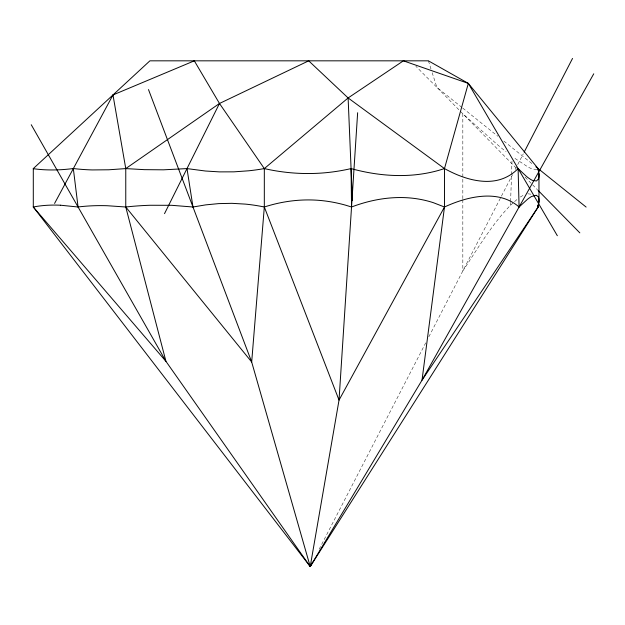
<?xml version="1.0" encoding="UTF-8"?>
<svg xmlns="http://www.w3.org/2000/svg" width="625" height="625" viewBox="0 0 625 625"><rect width="100%" height="100%" fill="white"/><g stroke="black" fill="none" stroke-linecap="round" stroke-linejoin="round"><path stroke-width="0.47" stroke-dasharray="3.12 2.34" d="M462.828 199.68L462.828 270.945C477.844 248.484 491.531 224.75 510.484 205.273L510.586 202.398M510.617 201.437L511.492 175.586M511.523 174.625L511.977 161.219M319.172 549.227L425.711 342.852M428.82 336.828L512.547 174.625M515.234 169.422L523.297 153.812M510.484 205.273L517.719 198.859M520.281 197.031L523.812 195.016M536.906 169.406L532.75 169.078A70.461 11.742 45.5 0 1 528.148 167.094L513.516 157.461M527.867 193.82L531.234 194.195M461.992 107.492L436.859 87.336L415.875 66.266M462.758 108.102L497.781 136.203M503.875 141.094L532.055 163.695M516.211 168.109L436.859 87.336L432.188 72.711M525.102 177.164L531.945 184.125M532.633 184.82L537.422 189.695M428.391 60.828L431.023 69.055M462.828 198.703L462.828 113.766L497.25 144.516A105.445 17.57 45.5 0 0 506.078 151.742"/><path stroke-width="0.94" d="M538.961 202.273L538.977 173.695L538.156 168.594L468.32 83.391L428.391 60.828L149.906 60.828L33.297 168.594L33.297 207L310.219 566.57L538.156 207L538.961 202.273A105.945 17.539 -56.4 0 0 538.305 196.844L536.32 195.297M357.641 112.742L339.031 400.117L310.219 566.57L165.938 361.336L31.25 124.742M54.578 203.422L112.977 94.953L194.312 60.828L219.484 103.477L264.32 168.594L264.32 207L251.68 362L310.219 566.57L422.023 380.172L593.75 73.797M33.242 168.68A349.234 173.547 -50.5 0 0 73.359 168.531A409.328 230.758 -48.3 0 0 92.359 169.93L108.797 169.781L125.766 168.594L144.375 169.656L163.414 169.82L187 168.594L205.383 171.008L219.461 171.883L233.898 171.844L248.82 170.781A224.75 149.422 -37.4 0 0 264.32 168.594L348.117 97.953L403.398 60.828L468.32 83.391L444.484 168.594L444.484 207L422.023 380.172L538.156 207L538.156 205.086M164.516 213.656L219.484 103.477L308.695 60.828L348.117 97.953L444.484 168.594C457.25 175.57 471.312 181.07 486.031 181.391A74.211 50.062 44.8 0 0 499.453 179.742C506.531 177.773 513 173.859 518.109 168.594L526.508 176.445A76.828 13.203 56.9 0 0 532.695 180.477L536.477 180.961L538.453 178.953A105.977 18.219 56.9 0 0 538.977 173.695M310.219 566.57L312.461 562.234M524.188 152.078L572.531 58.43M536.094 195.258L531.602 196.484A74.055 12.258 -56.4 0 0 527.438 199.328L519.086 207C513.766 202.297 507.234 199.102 500.344 197.477A84.398 53.195 -39.4 0 0 486.75 196.078C472.031 196.352 457.758 200.93 444.484 207L339.031 400.117L264.32 207A192.102 137.852 43.7 0 0 245.461 204.117L231.867 203.328L218.656 203.617L205.719 204.875L192.977 207L171.609 205.305L150.055 205.266A536.195 342 48.9 0 0 129.609 206.602L125.766 207L107.375 205.734A377.938 224.797 53.3 0 0 78.07 206.977M537.594 169.078L538.156 168.594L538.156 170.516M33.297 207L165.938 361.336L125.766 207L125.766 168.594L219.484 103.477M264.32 207C283.234 200.883 303.422 198.508 323.203 200.758A125.25 104.453 31.1 0 1 345.797 205.242L351.539 207C370.102 199.953 390.156 196.242 410.031 197.961A95.492 81.984 -6.7 0 1 433.188 202.625L444.484 207M444.484 168.594L438.734 170.359A114.437 88.422 4.8 0 1 415.438 174.781C393.836 176.984 371.945 174.344 351.07 168.594A154.203 116.234 -23.2 0 1 334.062 171.742C310.875 174.977 287.133 173.781 264.32 168.594M60.469 205.211L78.078 207L73.328 168.594M535.859 166.75L586.117 207.07M538.102 190.391L579.828 232.867M125.766 207L251.68 362L148.492 89.562M468.32 83.391L557.336 235.727M537.781 205.094L538.156 207M112.977 94.953L125.766 168.594M187 168.594L192.977 207M348.117 97.953L352.414 200.648M518.109 168.594L519.086 207M351.07 168.594L351.539 207M33.281 206.984A304.422 158.836 54.5 0 1 60.469 205.227"/></g></svg>
